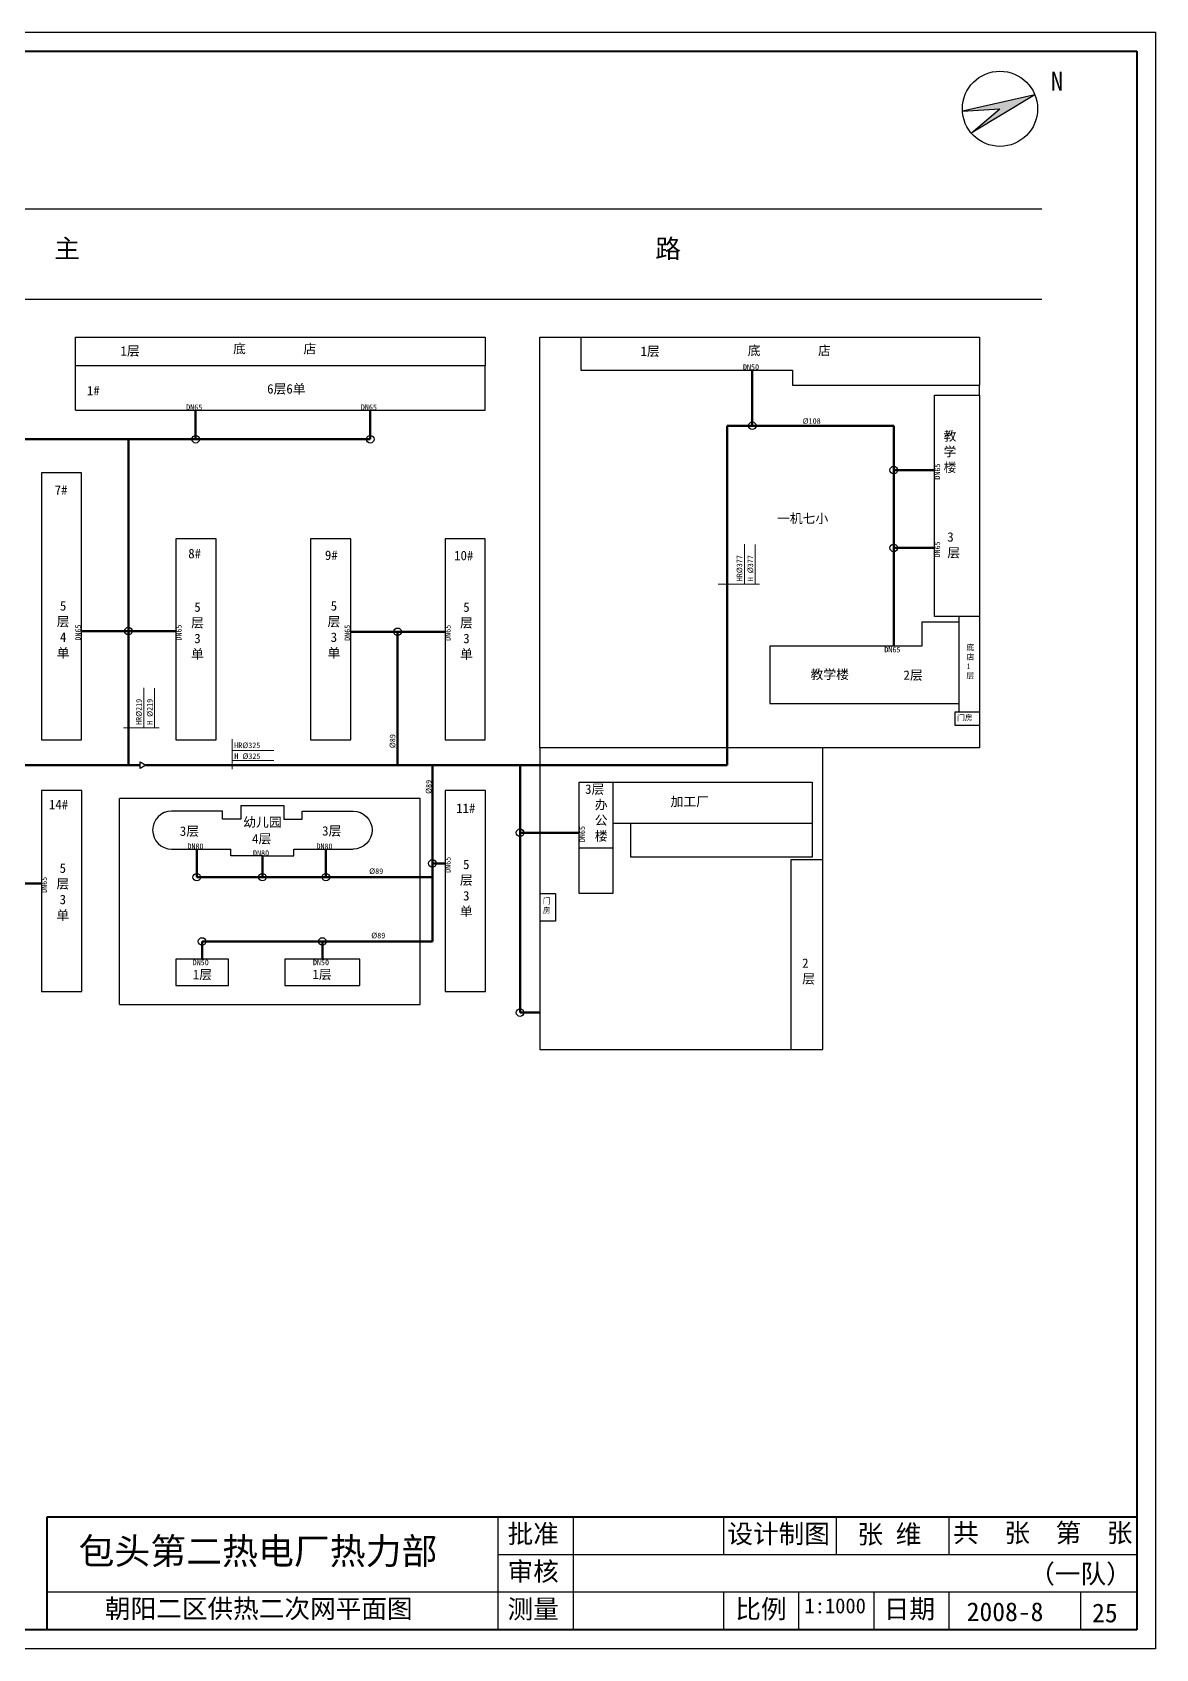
# Model space of a CAD drawing. Header units: millimetres. Extents: x 524 to 1314, y 285 to 715.
# Drawn here: x 1015.3 to 1314.2, y 285.3 to 715.3 of the extents above; entities that cross this region are included whole.
import ezdxf

# ---------------------------------------------------------------- set-up
doc = ezdxf.new("R2010")
doc.units = ezdxf.units.MM
doc.layers.add('围栏', color=3, linetype='Continuous')
doc.layers.add('边线', color=1, linetype='Continuous')
doc.layers.add('标注', color=7, linetype='Continuous', lineweight=18)
doc.layers.add('管道', color=7, linetype='Continuous', lineweight=50)

msp = doc.modelspace()

# ---------------------------------------------------------------- hatches: boundary and pattern name
msp.add_hatch(color=256).paths.add_polyline_path([(1282.03, 698.75), (1262.78, 694.35), (1272.76, 695), (1265.14, 688.52)])

# ---------------------------------------------------------------- linework, layer by layer
at = {"lineweight": 40}
for p, q in [((715.18, 710.35), (1309.18, 710.35)), ((1309.18, 710.35), (1309.18, 290.35)), ((1309.18, 320.35), (1019.18, 320.35)), ((1019.18, 320.35), (1019.18, 290.35)), ((1309.18, 290.35), (715.18, 290.35))]:
    msp.add_line(p, q, dxfattribs=at)
for p, q in [((1282.03, 698.75), (1262.78, 694.35)), ((1282.03, 698.75), (1265.14, 688.52)), ((1262.78, 694.35), (1272.76, 695)), ((1265.14, 688.52), (1272.76, 695)), ((1283.86, 668.26), (825.74, 668.26)), ((1283.86, 644.26), (825.74, 644.26)), ((1026.84, 626.66), (1026.84, 634.26)), ((1026.84, 634.26), (1135.84, 634.26)), ((1135.84, 634.26), (1135.84, 626.66)), ((1161.24, 634.26), (1161.24, 625.46)), ((1161.24, 634.26), (1267.34, 634.26)), ((1267.34, 634.26), (1267.34, 621.46)), ((1026.84, 614.86), (1026.84, 626.66)), ((1135.84, 626.66), (1026.84, 626.66)), ((1135.84, 614.86), (1135.84, 626.66)), ((1161.24, 625.46), (1217.54, 625.46)), ((1217.54, 625.46), (1217.54, 621.46)), ((1217.54, 621.46), (1267.34, 621.46)), ((1255.34, 559.96), (1255.34, 618.86)), ((1255.34, 618.86), (1267.34, 618.86)), ((1267.34, 618.86), (1267.34, 559.96)), ((1026.84, 614.86), (1135.84, 614.86)), ((1028.44, 598.16), (1017.74, 598.16)), ((1017.74, 598.16), (1017.74, 527.16)), ((1028.44, 527.16), (1028.44, 598.16)), ((1064.24, 580.56), (1053.54, 580.56)), ((1053.54, 580.56), (1053.54, 527.16)), ((1064.24, 527.16), (1064.24, 580.56)), ((1089.34, 580.56), (1089.34, 527.16)), ((1100.04, 580.56), (1089.34, 580.56)), ((1100.04, 527.16), (1100.04, 580.56)), ((1125.14, 580.56), (1125.14, 527.16)), ((1135.84, 580.56), (1125.14, 580.56)), ((1135.84, 527.16), (1135.84, 580.56)), ((1267.34, 559.96), (1255.34, 559.96)), ((1261.84, 559.96), (1261.84, 534.61)), ((1267.34, 559.96), (1267.34, 534.61)), ((1251.94, 558.51), (1251.94, 552.01)), ((1251.94, 558.51), (1261.84, 558.51)), ((1251.94, 552.01), (1211.54, 552.01)), ((1211.54, 552.01), (1211.54, 536.81)), ((1211.54, 536.81), (1261.84, 536.81)), ((1260.84, 530.91), (1260.84, 534.61)), ((1260.84, 534.61), (1267.34, 534.61)), ((1267.34, 534.61), (1267.34, 530.91)), ((1267.34, 530.91), (1260.84, 530.91)), ((1017.74, 527.16), (1028.44, 527.16)), ((1053.54, 527.16), (1064.24, 527.16)), ((1089.34, 527.16), (1100.04, 527.16)), ((1125.14, 527.16), (1135.84, 527.16)), ((1028.49, 513.66), (1017.74, 513.66)), ((1017.74, 513.66), (1017.74, 460.16)), ((1028.49, 460.16), (1028.49, 513.66)), ((1125.14, 513.66), (1125.14, 460.16)), ((1135.89, 513.66), (1125.14, 513.66)), ((1135.89, 460.16), (1135.89, 513.66)), ((1160.84, 498.41), (1160.84, 515.91)), ((1160.84, 515.91), (1169.74, 515.91)), ((1169.74, 515.91), (1169.74, 498.41)), ((1169.74, 515.91), (1222.81, 515.91)), ((1222.81, 515.91), (1222.81, 504.91)), ((1065.94, 506.06), (1065.94, 508.16)), ((1070.84, 509.66), (1082.24, 509.66)), ((1070.84, 509.66), (1070.84, 506.06)), ((1082.24, 509.66), (1082.24, 506.06)), ((1087.14, 506.06), (1087.14, 508.16)), ((1070.84, 506.06), (1065.94, 506.06)), ((1082.24, 506.06), (1087.14, 506.06)), ((1222.81, 504.91), (1169.74, 504.91)), ((1174.54, 495.91), (1174.54, 504.91)), ((1222.81, 504.91), (1222.81, 495.91)), ((1052.39, 498.06), (1068.14, 498.06)), ((1068.14, 496.26), (1068.14, 498.06)), ((1076.54, 496.26), (1068.14, 496.26)), ((1076.54, 496.26), (1084.94, 496.26)), ((1084.94, 496.26), (1084.94, 498.06)), ((1084.94, 498.06), (1100.69, 498.06)), ((1160.84, 486.21), (1160.84, 498.41)), ((1160.84, 498.41), (1169.74, 498.41)), ((1169.74, 498.41), (1169.74, 486.21)), ((1222.81, 495.91), (1174.54, 495.91)), ((1217.24, 444.71), (1217.24, 495.31)), ((1217.24, 495.31), (1225.64, 495.31)), ((1225.64, 444.71), (1225.64, 495.31)), ((1150.34, 486.21), (1154.54, 486.21)), ((1154.54, 486.21), (1154.54, 478.91)), ((1169.74, 486.21), (1160.84, 486.21)), ((1154.54, 478.91), (1150.34, 478.91)), ((1067.49, 468.76), (1053.49, 468.76)), ((1053.49, 468.76), (1053.49, 461.76)), ((1067.49, 461.76), (1067.49, 468.76)), ((1102.49, 468.76), (1082.49, 468.76)), ((1082.49, 468.76), (1082.49, 461.76)), ((1102.49, 461.76), (1102.49, 468.76)), ((1017.74, 460.16), (1028.49, 460.16)), ((1053.49, 461.76), (1067.49, 461.76)), ((1082.49, 461.76), (1102.49, 461.76)), ((1125.14, 460.16), (1135.89, 460.16)), ((1217.24, 444.71), (1225.64, 444.71)), ((1139.18, 320.35), (1139.18, 290.35)), ((1159.18, 320.35), (1159.18, 290.35)), ((1199.18, 320.35), (1199.18, 310.35)), ((1229.22, 320.35), (1229.22, 310.35)), ((1259.18, 320.35), (1259.18, 310.35)), ((1309.18, 310.35), (1139.18, 310.35)), ((1309.18, 300.35), (1019.18, 300.35)), ((1199.18, 300.35), (1199.18, 290.35)), ((1219.18, 300.35), (1219.18, 290.35)), ((1239.18, 300.35), (1239.18, 290.35)), ((1259.18, 300.35), (1259.18, 290.35)), ((1294.18, 300.35), (1294.18, 290.35))]:
    msp.add_line(p, q)
msp.add_lwpolyline([(1045.55, 520.4), (1044.05, 519.54), (1044.05, 521.27)], close=True)
for points in [[(1065.94, 508.16), (1052.39, 508.16, 1), (1052.39, 498.06, -1)], [(1087.14, 508.16), (1100.69, 508.16, -1), (1100.69, 498.06, -1)]]:
    msp.add_lwpolyline(points, format="xyb")
for centre, radius in [((1272.76, 695), 10), ((1206.88, 610.69), 1), ((1058.79, 607.08), 1), ((1105.24, 607.08), 1), ((1244.5, 598.88), 1), ((1244.5, 578.17), 1), ((1040.9, 556.07), 1), ((1112.5, 555.88), 1), ((1145.09, 502.41), 1), ((1121.77, 494.24), 1), ((1059.08, 490.6), 1), ((1076.54, 490.6), 1), ((1093.44, 490.6), 1), ((1060.49, 473.49), 1), ((1092.49, 473.49), 1), ((1145.09, 454.55), 1)]:
    msp.add_circle(centre, radius)
at = {"layer": '围栏'}
for p, q in [((1150.34, 634.26), (1161.24, 634.26)), ((1150.34, 525.01), (1150.34, 634.26)), ((1267.34, 618.86), (1267.34, 621.46)), ((1267.34, 530.91), (1267.34, 525.01)), ((1267.34, 525.01), (1150.34, 525.01)), ((1150.34, 525.01), (1150.34, 444.71)), ((1225.64, 495.31), (1225.64, 525.01)), ((1038.49, 456.76), (1038.49, 511.56)), ((1118.49, 511.56), (1038.49, 511.56)), ((1118.49, 456.76), (1118.49, 511.56)), ((1038.49, 456.76), (1118.49, 456.76)), ((1150.34, 444.71), (1217.24, 444.71))]:
    msp.add_line(p, q, dxfattribs=at)
at = {"layer": '标注'}
for p, q in [((1204.82, 568.51), (1204.82, 579.17)), ((1207.62, 568.51), (1207.62, 579.09)), ((1208.83, 568.51), (1197.76, 568.51)), ((1045.04, 530.3), (1045.04, 540.96)), ((1047.84, 530.3), (1047.84, 540.87)), ((1049.06, 530.3), (1039.61, 530.3)), ((1068.47, 519.29), (1068.47, 527.3)), ((1068.47, 524.3), (1079.56, 524.3)), ((1068.47, 521.6), (1079.56, 521.6))]:
    msp.add_line(p, q, dxfattribs=at)
at = {"layer": '管道'}
for p, q in [((1206.88, 610.69), (1206.88, 625.46)), ((1058.79, 607.08), (1058.79, 614.86)), ((1105.24, 607.08), (1105.24, 614.86)), ((1200.18, 520.4), (1200.18, 610.69)), ((1200.18, 610.69), (1244.5, 610.69)), ((1244.5, 610.69), (1244.5, 552.01)), ((1040.9, 607.08), (947.23, 607.08)), ((1040.9, 520.4), (1040.9, 607.08)), ((1040.9, 607.08), (1105.24, 607.08)), ((1244.5, 598.88), (1255.34, 598.88)), ((1244.5, 578.17), (1255.34, 578.17)), ((1040.9, 556.07), (1028.44, 556.07)), ((1040.9, 556.07), (1053.54, 556.07)), ((1112.5, 555.88), (1100.04, 555.88)), ((1112.5, 520.4), (1112.5, 555.88)), ((1112.5, 555.88), (1125.14, 555.88)), ((962.66, 520.4), (1044.05, 520.4)), ((1045.55, 520.4), (1145.09, 520.4)), ((1121.77, 520.4), (1121.77, 473.49)), ((1145.09, 520.4), (1145.09, 454.55)), ((1145.09, 520.4), (1200.18, 520.4)), ((1145.09, 502.41), (1160.84, 502.41)), ((1059.08, 490.6), (1059.08, 498.06)), ((1076.54, 496.26), (1076.54, 490.6)), ((1093.44, 490.6), (1093.44, 498.06)), ((1121.77, 490.6), (1059.08, 490.6)), ((1121.77, 494.24), (1125.14, 494.24)), ((1005.28, 488.9), (1017.74, 488.9)), ((1121.77, 473.49), (1060.49, 473.49)), ((1060.49, 468.76), (1060.49, 473.49)), ((1092.49, 468.76), (1092.49, 473.49)), ((1145.09, 454.55), (1150.34, 454.55))]:
    msp.add_line(p, q, dxfattribs=at)
at = {"layer": '边线'}
for p, q in [((710.18, 715.35), (1314.18, 715.35)), ((1314.18, 715.35), (1314.18, 285.35)), ((1314.18, 285.35), (710.18, 285.35))]:
    msp.add_line(p, q, dxfattribs=at)

# ---------------------------------------------------------------- texts
at = {"attachment_point": 1}
for s, insert, char_height, width in [('N', (1286.23, 704.84), 5, 13.437), ('{\\fFangSong_GB2312|b0|i0|c134|p49;批准}', (1141.77, 318.41), 5, 88.5221), ('{\\fFangSong_GB2312|b0|i0|c134|p49;设计制图}', (1200.24, 318.41), 5, 88.5221), ('{\\fFangSong_GB2312|b0|i0|c134|p49;共  张  第  张}', (1260.32, 318.68), 5, 88.5221), ('{\\fSimHei|b0|i0|c134|p2;包头第二热电厂热力部}', (1027.63, 314.81), 7, 133.3392), ('{\\fFangSong_GB2312|b0|i0|c134|p49;审核}', (1141.77, 308.41), 5, 88.5221), ('{\\fSimSun|b0|i0|c134|p54;朝阳二区供热二次网平面图}', (1034.66, 298.51), 5, 120.8579), ('{\\fFangSong_GB2312|b0|i0|c134|p49;测量}', (1141.77, 298.41), 5, 88.5221), ('{\\fFangSong_GB2312|b0|i0|c134|p49;比例}', (1202.36, 298.41), 5, 88.5221), ('{\\fFangSong_GB2312|b0|i0|c134|p49;日期}', (1241.85, 298.41), 5, 88.5221)]:
    msp.add_mtext(s, dxfattribs=dict(at, insert=insert, char_height=char_height, width=width))
at = {"layer": '标注'}
for s, insert, char_height, width, attachment_point in [('{\\fSimSun|b0|i0|c134|p54;民                                          主                                             路}', (871.5, 660.32), 5, 370.0665, 1), ('{\\fSimSun|b0|i0|c134|p54;底         店}', (1068.74, 632.43), 2.5, 23.5999, 1), ('{\\fSimSun|b0|i0|c134|p54;底         店}', (1205.65, 631.95), 2.5, 23.5999, 1), ('1{\\fSimSun|b0|i0|c134|p54;层}', (1038.79, 631.84), 2.5, 6.3901, 1), ('1{\\fSimSun|b0|i0|c134|p54;层}', (1177.14, 631.76), 2.5, 6.3901, 1), ('DN50', (1204.39, 627.04), 1.5, 5.7342, 1), ('1#', (1029.87, 621.27), 2.5, 6.8406, 1), ('6{\\fSimSun|b0|i0|c134|p54;层}6{\\fSimSun|b0|i0|c134|p54;单}', (1082.92, 620.35), 2.5, 13.0497, 5), ('DN65', (1056.27, 616.36), 1.5, 5.7342, 1), ('DN65', (1102.74, 616.36), 1.5, 5.7342, 1), ('%%C108', (1220.27, 612.7), 1.5, 14.9469, 1), ('{\\fSimSun|b0|i0|c134|p54;教学楼}', (1257.76, 609.22), 2.5, 2.7533, 1), ('7#', (1021.3, 594.83), 2.5, 6.8406, 1), ('{\\fSimSun|b0|i0|c134|p54;\\H0.5x;一机七小}', (1213.44, 587.28), 5, 16.9887, 1), ('3{\\fSimSun|b0|i0|c134|p54;层}', (1258.75, 582.35), 2.5, 0.8714, 1), ('8#', (1056.82, 577.93), 2.5, 6.8406, 1), ('9#', (1093.18, 577.5), 2.5, 6.8406, 1), ('10#', (1127.56, 577.41), 2.5, 8.1776, 1), ('5{\\fSimSun|b0|i0|c134|p54;\\P层\\P}4{\\fSimSun|b0|i0|c134|p54;\\P单}', (1023.53, 556.38), 2.5, 13.0497, 5), ('5{\\fSimSun|b0|i0|c134|p54;\\P层\\P}3{\\fSimSun|b0|i0|c134|p54;\\P单}', (1059.28, 556.05), 2.5, 13.0497, 5), ('5{\\fSimSun|b0|i0|c134|p54;\\P层\\P}3{\\fSimSun|b0|i0|c134|p54;\\P单}', (1095.57, 556.37), 2.5, 13.0497, 5), ('5{\\fSimSun|b0|i0|c134|p54;\\P层\\P}3{\\fSimSun|b0|i0|c134|p54;\\P单}', (1130.83, 556.04), 2.5, 13.0497, 5), ('DN65', (1241.99, 551.89), 1.5, 5.7342, 1), ('{\\fSimSun|b0|i0|c134|p54;底店}1{\\fSimSun|b0|i0|c134|p54;层}', (1263.83, 552.45), 1.5, 1.9377, 1), ('{\\fSimSun|b0|i0|c134|p54;教学楼}', (1222.36, 545.8), 2.5, 17.3635, 1), ('2{\\fSimSun|b0|i0|c134|p54;层}', (1247.1, 545.6), 2.5, 6.3901, 1), ('{\\fSimSun|b0|i0|c134|p54;\\H0.9877x;门房}', (1261.35, 533.74), 1.5, 8.0862, 1), ('HR%%C325', (1069.05, 526.42), 1.5, 13.5629, 1), ('H %%C325', (1069.08, 523.52), 1.5, 13.5393, 1), ('3{\\fSimSun|b0|i0|c134|p54;层}', (1162.39, 515.27), 2.5, 6.3949, 1), ('{\\fSimSun|b0|i0|c134|p54;加工厂}', (1185.11, 511.96), 2.5, 20.5171, 1), ('14#', (1019.77, 511.18), 2.5, 8.2126, 1), ('11#', (1128.1, 510.19), 2.5, 7.6532, 1), ('{\\fSimSun|b0|i0|c134|p54;办公楼}', (1164.96, 511.14), 2.5, 2.1319, 1), ('3{\\fSimSun|b0|i0|c134|p54;层}', (1054.58, 504.09), 2.5, 6.3901, 1), ('{\\fSimSun|b0|i0|c134|p54;幼儿园}', (1071.43, 506.5), 2.5, 13.647, 1), ('3{\\fSimSun|b0|i0|c134|p54;层}', (1092.43, 504.15), 2.5, 6.3901, 1), ('DN80', (1056.6, 499.56), 1.5, 5.7342, 1), ('4{\\fSimSun|b0|i0|c134|p54;层}', (1073.8, 502.08), 2.5, 6.6569, 1), ('DN80', (1090.93, 499.56), 1.5, 5.7342, 1), ('DN80', (1074.04, 497.76), 1.5, 5.7342, 1), ('5{\\fSimSun|b0|i0|c134|p54;\\P层\\P}3{\\fSimSun|b0|i0|c134|p54;\\P单}', (1130.78, 487.6), 2.5, 13.0497, 5), ('5{\\fSimSun|b0|i0|c134|p54;\\P层\\P}3{\\fSimSun|b0|i0|c134|p54;\\P单}', (1023.45, 486.6), 2.5, 13.0497, 5), ('%%C89', (1104.95, 492.93), 1.5, 14.9469, 1), ('{\\fSimSun|b0|i0|c134|p54;门房}', (1151.14, 485), 1.5, 2.537, 1), ('%%C89', (1105.5, 475.83), 1.5, 14.9469, 1), ('2{\\fSimSun|b0|i0|c134|p54;层}', (1220.14, 468.98), 2.5, 0.8714, 1), ('DN50', (1058, 468.67), 1.5, 5.7342, 1), ('1{\\fSimSun|b0|i0|c134|p54;层}', (1058.03, 465.95), 2.5, 6.5357, 1), ('1{\\fSimSun|b0|i0|c134|p54;层}', (1089.85, 466), 2.5, 6.4459, 1), ('DN50', (1089.99, 468.67), 1.5, 5.7342, 1), ('{\\fKaiTi_GB2312|b0|i0|c134|p49;张 维}', (1234.82, 318.29), 5, 30.3874, 1), ('{\\fKaiTi_GB2312|b0|i0|c134|p49;（一队）}', (1280.55, 307.74), 5, 30.3874, 1), ('{\\H0.8x;1:1000}', (1220.76, 298.75), 5, 42.6517, 1), ('2008-8', (1263.91, 297.68), 5, 42.6517, 1), ('25', (1297.26, 297.36), 5, 42.6517, 1)]:
    msp.add_mtext(s, dxfattribs=dict(at, insert=insert, char_height=char_height, width=width, attachment_point=attachment_point))
at = {"layer": '标注', "char_height": 1.5, "attachment_point": 1, "rotation": 90}
for s, insert, width in [('DN65', (1255.34, 596.34), 13.3668), ('DN65', (1255.34, 575.65), 13.3668), ('HR%%C377', (1202.7, 569.32), 12.7309), ('H %%C377', (1205.6, 569.32), 12.7309), ('DN65', (1026.75, 553.52), 13.3668), ('DN65', (1053.54, 553.52), 13.3668), ('DN65', (1098.39, 553.46), 13.3668), ('DN65', (1125.14, 553.46), 13.3668), ('HR%%C219', (1042.92, 531.1), 12.7309), ('H %%C219', (1045.82, 531.1), 12.7309), ('%%C89', (1110.4, 524.91), 17.6367), ('%%C89', (1120, 512.74), 17.6367), ('DN65', (1160.84, 499.92), 13.3668), ('DN65', (1125.14, 491.74), 13.3668), ('DN65', (1017.74, 486.41), 5.8672)]:
    msp.add_mtext(s, dxfattribs=dict(at, insert=insert, width=width))

doc.saveas('drawing.dxf')
